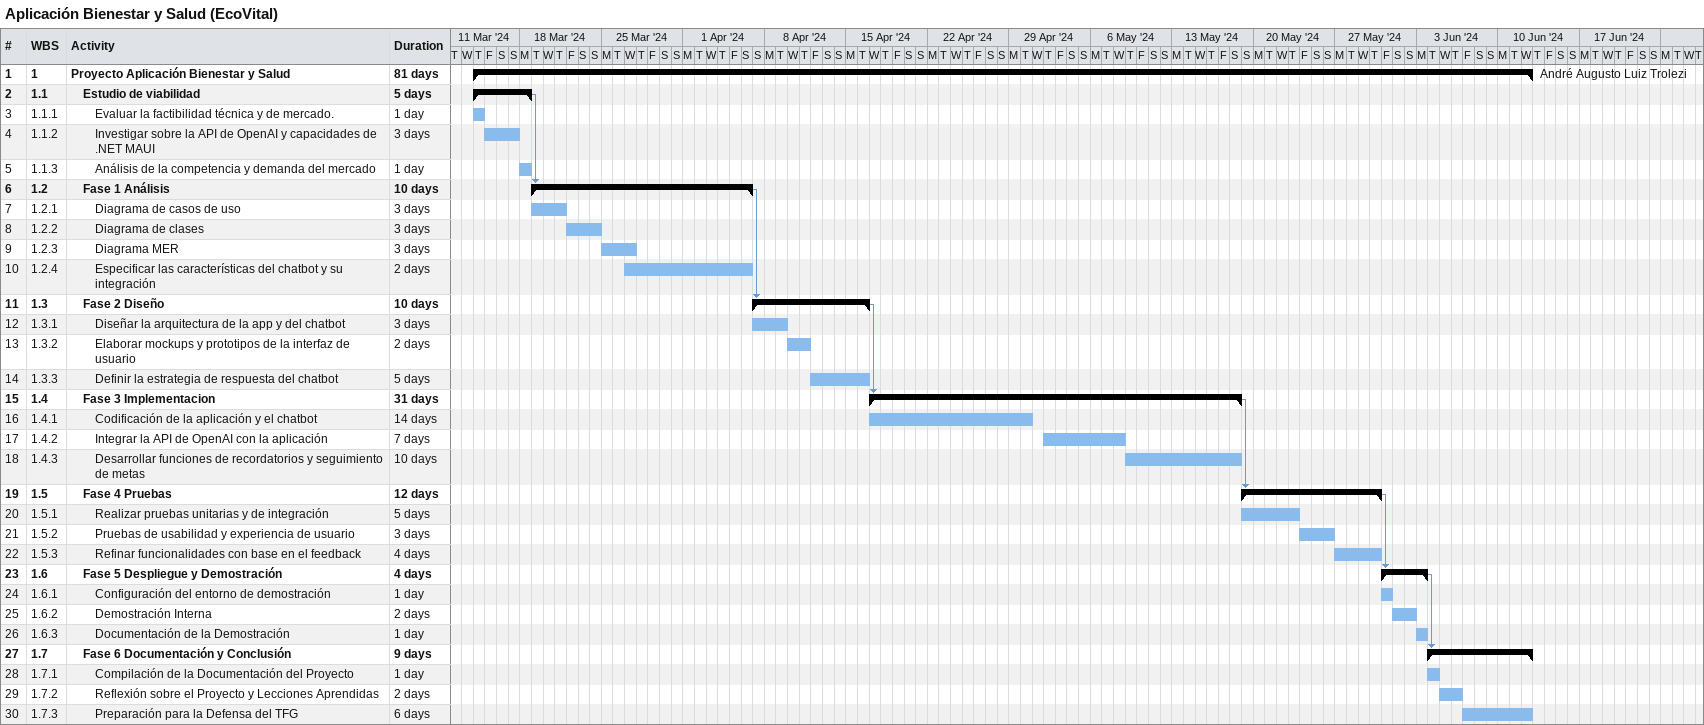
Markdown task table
Aplicación Bienestar y Salud (EcoVital)

| ID | WBS | Task | Duration | Start | Finish | Predecessors | Resources |
|---|---|---|---|---|---|---|---|
| 1 | 1 | **Proyecto Aplicación Bienestar y Salud** | 81d | 2024-03-14 | 2024-06-12 |  | André Augusto Luiz Trolezi |
| 2 | 1.1 | **Estudio de viabilidad** | 5d | 2024-03-14 | 2024-03-18 |  |  |
| 3 | 1.1.1 | Evaluar la factibilidad técnica y de mercado. | 1d | 2024-03-14 | 2024-03-14 |  |  |
| 4 | 1.1.2 | Investigar sobre la API de OpenAI y capacidades de .NET MAUI | 3d | 2024-03-15 | 2024-03-17 |  |  |
| 5 | 1.1.3 | Análisis de la competencia y demanda del mercado | 1d | 2024-03-18 | 2024-03-18 |  |  |
| 6 | 1.2 | **Fase 1 Análisis** | 10d | 2024-03-19 | 2024-04-06 | 2 |  |
| 7 | 1.2.1 | Diagrama de casos de uso | 3d | 2024-03-19 | 2024-03-21 |  |  |
| 8 | 1.2.2 | Diagrama de clases | 3d | 2024-03-22 | 2024-03-24 |  |  |
| 9 | 1.2.3 | Diagrama MER | 3d | 2024-03-25 | 2024-03-27 |  |  |
| 10 | 1.2.4 | Especificar las características del chatbot y su integración | 2d | 2024-03-27 | 2024-04-06 |  |  |
| 11 | 1.3 | **Fase 2 Diseño** | 10d | 2024-04-07 | 2024-04-16 | 6 |  |
| 12 | 1.3.1 | Diseñar la arquitectura de la app y del chatbot | 3d | 2024-04-07 | 2024-04-09 |  |  |
| 13 | 1.3.2 | Elaborar mockups y prototipos de la interfaz de usuario | 2d | 2024-04-10 | 2024-04-11 |  |  |
| 14 | 1.3.3 | Definir la estrategia de respuesta del chatbot | 5d | 2024-04-12 | 2024-04-16 |  |  |
| 15 | 1.4 | **Fase 3 Implementacion** | 31d | 2024-04-17 | 2024-05-18 | 11 |  |
| 16 | 1.4.1 | Codificación de la aplicación y el chatbot | 14d | 2024-04-17 | 2024-04-30 |  |  |
| 17 | 1.4.2 | Integrar la API de OpenAI con la aplicación | 7d | 2024-05-02 | 2024-05-08 |  |  |
| 18 | 1.4.3 | Desarrollar funciones de recordatorios y seguimiento de metas | 10d | 2024-05-09 | 2024-05-18 |  |  |
| 19 | 1.5 | **Fase 4 Pruebas** | 12d | 2024-05-19 | 2024-05-30 | 15 |  |
| 20 | 1.5.1 | Realizar pruebas unitarias y de integración | 5d | 2024-05-19 | 2024-05-23 |  |  |
| 21 | 1.5.2 | Pruebas de usabilidad y experiencia de usuario | 3d | 2024-05-24 | 2024-05-26 |  |  |
| 22 | 1.5.3 | Refinar funcionalidades con base en el feedback | 4d | 2024-05-27 | 2024-05-30 |  |  |
| 23 | 1.6 | **Fase 5 Despliegue y Demostración** | 4d | 2024-05-31 | 2024-06-03 | 19 |  |
| 24 | 1.6.1 | Configuración del entorno de demostración | 1d | 2024-05-31 | 2024-05-31 |  |  |
| 25 | 1.6.2 | Demostración Interna | 2d | 2024-06-01 | 2024-06-02 |  |  |
| 26 | 1.6.3 | Documentación de la Demostración | 1d | 2024-06-03 | 2024-06-03 |  |  |
| 27 | 1.7 | **Fase 6 Documentación y Conclusión** | 9d | 2024-06-04 | 2024-06-12 | 23 |  |
| 28 | 1.7.1 | Compilación de la Documentación del Proyecto | 1d | 2024-06-04 | 2024-06-04 |  |  |
| 29 | 1.7.2 | Reflexión sobre el Proyecto y Lecciones Aprendidas | 2d | 2024-06-05 | 2024-06-06 |  |  |
| 30 | 1.7.3 | Preparación para la Defensa del TFG | 6d | 2024-06-07 | 2024-06-12 |  |  |
